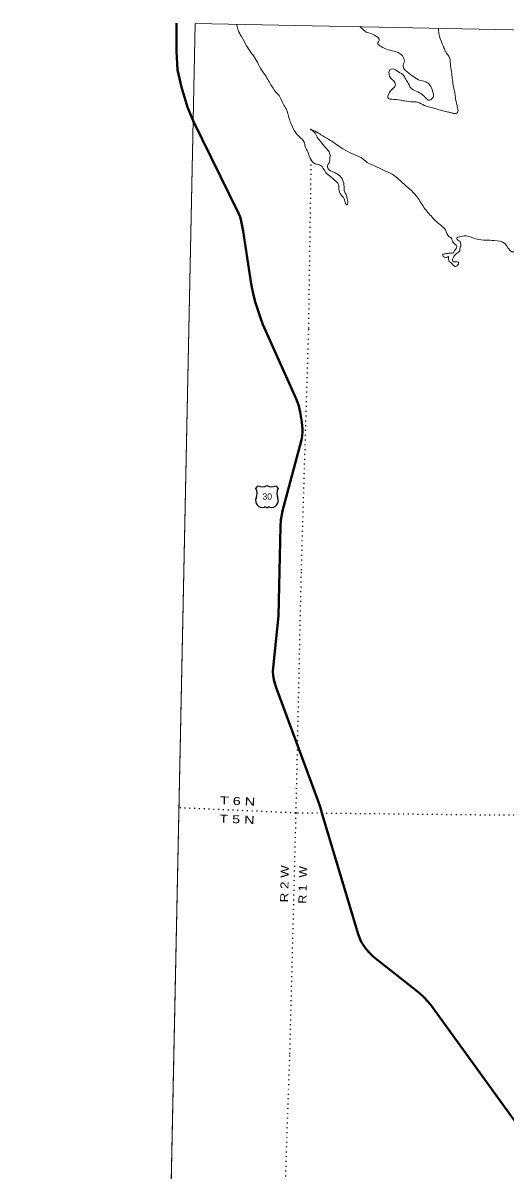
# Model space of a CAD drawing. Header units: feet. Extents: x -481249 to -254670, y -730376 to -544252.
# Drawn here: x -481249 to -470630, y -569404 to -544252 of the extents above; entities that cross this region are included whole.
import ezdxf
from ezdxf.enums import TextEntityAlignment as Align

# ---------------------------------------------------------------- set-up
doc = ezdxf.new("R2010")
doc.units = ezdxf.units.FT
doc.header["$LTSCALE"] = 70
doc.linetypes.add('DOTTED', pattern=[1.5, 0.3, -1.2])
for name, color, linetype, lineweight in [('16', 7, 'Continuous', 25), ('20', 7, 'Continuous', 70), ('39', 7, 'Continuous', 13), ('4', 7, 'Continuous', 13), ('6', 7, 'DOTTED', 25)]:
    doc.layers.add(name, color=color, linetype=linetype, lineweight=lineweight)

msp = doc.modelspace()

# ---------------------------------------------------------------- linework, layer by layer
at = {"layer": '16'}
for p, q in [((-476150.63, -554431.05), (-476099.32, -554372.29)), ((-475907.56, -554366.32), (-475907.84, -554366.52)), ((-475715.47, -554372.2), (-475664.08, -554431.05))]:
    msp.add_line(p, q, dxfattribs=at)
for centre, radius, start, end in [((-476343.61, -554541.68), 222.05, 332.97043, 29.75871), ((-476008.24, -554214.63), 182.07, 239.97227, 303.45418), ((-475806.46, -554215.13), 181.52, 236.33975, 300.08743), ((-475806.47, -554214.63), 182.07, 236.54582, 236.59441), ((-475471.11, -554541.68), 222.05, 150.24129, 207.02957), ((-476004.42, -554696.58), 151.42, 159.09177, 283.81923), ((-475810.3, -554696.58), 151.42, 256.18077, 20.90823)]:
    msp.add_arc(centre, radius, start, end, dxfattribs=at)
for centre, major_axis, start_param, end_param in [((-475949.08, -554895.4), (-19.56, 51.67), 4.95877769, 6.28318531), ((-475865.63, -554895.4), (19.56, 51.67), 0, 1.32637542)]:
    msp.add_ellipse(centre, major_axis=major_axis, ratio=0.929097, start_param=start_param, end_param=end_param, dxfattribs=at)
at = {"layer": '20'}
for points in [[(-477525.64, -546393.04), (-477646.96, -546091.69), (-477779.22, -545658.56), (-477863.38, -545273.57), (-477887.43, -544864.51), (-477890.87, -544251.75)], [(-477525.64, -546393.04), (-476529.21, -548408.41), (-476495.93, -548494.67), (-476473.42, -548582.5), (-476430.31, -548801.72), (-476255.01, -549953.52), (-476201.04, -550204.04), (-476156.02, -550375.21), (-476052.47, -550699.52), (-475997.15, -550845.09), (-475268.86, -552472.21), (-475238.7, -552546.29), (-475210.57, -552622.86), (-475193.68, -552694.93), (-475180.14, -552763.46), (-475140.78, -552983.21), (-475130.65, -553134.1), (-475130.65, -553194.91), (-475135.15, -553282.74), (-475148.97, -553369.32), (-475566.23, -554922.09), (-475601.12, -555124.99), (-475608.23, -555260.95), (-475655.09, -557219.87), (-475769.94, -558354.59), (-475776.51, -558428.31), (-475769.94, -558521.25), (-475746.4, -558644.6), (-475695.35, -558807.32), (-474791.81, -561252.63), (-474745.71, -561395.02), (-474691.68, -561579.69), (-473908.79, -564177.01), (-473843.04, -564345.34), (-473754.33, -564479.42), (-473680.96, -564570.55), (-473577.98, -564674.34), (-472575.06, -565465.32), (-472463.13, -565566.01), (-472327.76, -565715.45), (-468094.18, -571566.23)]]:
    msp.add_lwpolyline(points, dxfattribs=at)
at = {"layer": '39'}
for points in [[(-476573.84, -544281.95), (-476568.29, -544300.15), (-476537.08, -544413.34), (-476466.33, -544547.59), (-476353.23, -544751.15), (-476237.36, -544924.67), (-476144.67, -545063.48), (-476041.23, -545252.74), (-475927.32, -545424.2), (-475852.3, -545548.52), (-475788.84, -545654.49), (-475723.08, -545748.47), (-475643.19, -545838.78), (-475553.62, -546021.68), (-475486.26, -546131.76), (-475423.39, -546340.08), (-475378.27, -546457.63), (-475277.03, -546654.87), (-475193.09, -546743.28), (-475093.72, -546856.16), (-475068.33, -546961.18), (-475012.98, -547070.96), (-474962.36, -547208.72), (-474851.23, -547331.93), (-474733.81, -547364.97), (-474625.34, -547514.22), (-474517.56, -547611.25), (-474427.3, -547687.77), (-474343.55, -547784.21), (-474335.17, -547848.65), (-474304.42, -547979.9), (-474252.02, -548047.45), (-474215.23, -548098.55), (-474154.33, -548226.53), (-474145.96, -548212.69), (-474152.98, -548094.08), (-474170.72, -548003.31), (-474213.21, -547940.02), (-474219.19, -547859.58), (-474234.06, -547734.75), (-474264.23, -547659.73), (-474363.9, -547558.88), (-474448.96, -547514.6), (-474567.32, -547439.38), (-474579.72, -547374.84), (-474545.88, -547305.43), (-474531.32, -547205.42), (-474529.18, -547121.17), (-474580.88, -547025.54), (-474666.57, -546927.04), (-474734.55, -546841.04), (-474806.42, -546750.92), (-474879.49, -546628.66), (-474956.29, -546574.55), (-474853.14, -546617.27), (-474724.82, -546694.75), (-474551.09, -546799.45), (-474426.87, -546880.84), (-474245.53, -547001.79), (-474051.72, -547104.98), (-473847.58, -547196.39), (-473664.54, -547329.43), (-473553.43, -547374.36), (-473369.27, -547463.26), (-473143.56, -547573.28), (-472947.36, -547740.77), (-472634.14, -548035.63), (-472470.13, -548286.63), (-472293.03, -548495.8), (-472154.26, -548635.76), (-471999.53, -548778.13), (-471922.96, -548920.55), (-471883.51, -548945.63), (-471837.77, -549039.1), (-471800.68, -549078.17), (-471750.28, -549145.67), (-471798.44, -549226.77), (-471833.86, -549280.08), (-471880.09, -549284.95), (-471960.47, -549292.98), (-472012.71, -549297.7), (-472061.44, -549322.58), (-472022.7, -549375.74), (-471964.61, -549377.19), (-471942.17, -549361.69), (-471928.13, -549440.32), (-471857.85, -549514.34), (-471795.27, -549576.12), (-471726.3, -549543.72), (-471716.71, -549481.73), (-471774.6, -549472.26), (-471840.5, -549462.58), (-471813.76, -549356.86), (-471745.88, -549288.3), (-471681.9, -549215.63), (-471685.14, -549185.44), (-471665.74, -549131.72)], [(-472154.19, -544366.16), (-472149.6, -544422.48), (-472130.57, -544541.38), (-472106.41, -544616.26), (-472032.82, -544796.75), (-471994.99, -544886.02), (-471912.01, -545012.54), (-471888.4, -545187.77), (-471862.62, -545357.03), (-471846.15, -545497.95), (-471821.98, -545651.11), (-471796.99, -545772.18), (-471781.5, -545872.93), (-471758.87, -546007.99), (-471733.37, -546108.99), (-471737.97, -546211.25), (-471770.53, -546230.51), (-471850.45, -546220.49), (-471928.22, -546204.49), (-472059.72, -546173.11), (-472224.81, -546122.82), (-472461.56, -546052.68), (-472604.21, -545986.89), (-472764.21, -545972.86), (-472934.02, -545950.56), (-473131.77, -545923.54), (-473261.01, -545882.18), (-473251.78, -545834.23), (-473190.84, -545723.34), (-473125.11, -545660.75), (-473097.95, -545617.26), (-473121.85, -545532.36), (-473194.19, -545460.3), (-473235.56, -545352.87), (-473217.55, -545275.04), (-473158.95, -545256.43), (-473030.32, -545321.86), (-472908.16, -545405.21), (-472870.03, -545482.44), (-472806.37, -545580.38), (-472764.38, -545663.73), (-472638.17, -545745.16), (-472509.64, -545814.61), (-472417.68, -545903.22), (-472362.56, -545942.74), (-472295.59, -545910.28), (-472263.4, -545826.78), (-472283.25, -545739.97), (-472340.04, -545608.07), (-472430.5, -545539.57), (-472589.69, -545493.45), (-472725.77, -545405.74), (-472877.16, -545289.55), (-472925.15, -545206.06), (-472900.12, -545088.25), (-472908.55, -545025.81), (-472990.19, -544925.41), (-473081.22, -544878.98), (-473256.58, -544838.47), (-473411.05, -544764.36), (-473483.44, -544694.3), (-473447.86, -544634.97), (-473553.18, -544519.93), (-473674.15, -544468.74), (-473733.79, -544449.18), (-473769.18, -544422.2), (-473835.86, -544364.33), (-473875.11, -544331.24)], [(-471665.74, -549131.72), (-471664.26, -549073.55), (-471681.17, -549028.96), (-471728.64, -549003.69), (-471753.91, -548972.95), (-471660.34, -548919.08), (-471535.79, -548908.14), (-471335.05, -548975.37), (-471101.24, -549003.29), (-470932.97, -549007.49), (-470694.37, -549083.7), (-470514.41, -549258.81), (-470508.4, -549258.96), (-470458.66, -549352.54), (-470317.87, -549570.84), (-470299.42, -549633.53), (-470266.99, -549698.57), (-470203.33, -549796.52), (-470184.93, -549861.21), (-470171.24, -549953.89), (-470192.29, -549993.51), (-470217.87, -549974.81), (-470228.01, -549900.28), (-470242.3, -549831.67), (-470269.33, -549790.85), (-470302.88, -549769.94), (-470357.83, -549802.7), (-470336.28, -549901.59), (-470319.56, -550032.49), (-470308.44, -550147.18), (-470242.64, -550160.87), (-470081.35, -550203.03), (-469969.93, -550235.92), (-469823.74, -550319.87), (-469731.81, -550488.77), (-469647.03, -550623.37), (-469596.93, -550702.91), (-469508.19, -550839.61), (-469457.47, -550973.36), (-469427.15, -551042.37), (-469448.5, -551094.03), (-469491.76, -551060.83), (-469538.48, -550927.18), (-469582.16, -550831.75), (-469621.73, -550732.4), (-469657.7, -550649.2), (-469706.36, -550591.78), (-469741.91, -550570.82), (-469772.57, -550594.14), (-469764.99, -550690.68), (-469769.34, -550782.91), (-469800.45, -550824.29), (-469773.46, -550945.4), (-469676.13, -551138.53), (-469581.64, -551285.42), (-469463.3, -551519.21), (-469448.63, -551652.06), (-469338.87, -551829.44), (-469278.81, -551911.23), (-469186.99, -552084.15), (-469102.61, -552234.8), (-469002.26, -552387.85), (-468880.54, -552567.54), (-468760.47, -552733.13), (-468684.28, -552811.31), (-468570.74, -552918.52), (-468517.88, -552968.02), (-468429.72, -553048.5), (-468293.26, -553200.45), (-468122.84, -553435.55), (-467951.55, -553636.54), (-467795.92, -553823.1), (-467598.64, -554026.75), (-467462.14, -554176.69), (-467342.27, -554350.3), (-467162.45, -554531.44), (-466971.18, -554734.94), (-466901.61, -554837.04), (-466869.85, -554928.16), (-466875.13, -554978.21), (-466892.12, -555015.93), (-466954.35, -555098.68), (-466953.62, -555148.89), (-466866.11, -555096.87), (-466782.86, -555054.79), (-466707.6, -555090.79), (-466590.21, -555204.12), (-466453.55, -555348.05), (-466318.12, -555540.12), (-466269.41, -555595.53), (-466049.89, -555791.71), (-465875.02, -555930.56), (-465718.74, -556091.04), (-465584.18, -556238.92), (-465400.34, -556498.44), (-465244.01, -556656.91), (-465138.89, -556779.97)]]:
    msp.add_spline(points, degree=3, dxfattribs=at)
at = {"layer": '4'}
msp.add_line((-480307.54, -681201.94), (-477481.62, -544260.22), dxfattribs=at)
msp.add_lwpolyline([(-477481.62, -544260.22), (-445653.6, -544895.12), (-413824.72, -545486.23), (-381995.06, -546033.57), (-350164.67, -546537.13), (-318333.63, -546996.89), (-286501.98, -547412.88), (-254669.8, -547785.08), (-256679.15, -730375.58), (-288762.49, -730000.45), (-320845.3, -729581.19), (-352927.49, -729117.79), (-385009.01, -728610.26), (-417089.81, -728058.61), (-449169.81, -727462.83), (-481249.23, -726835.88)], close=True, dxfattribs=at)
msp.add_lwpolyline([(-477481.62, -544260.22), (-445653.6, -544895.12), (-413824.72, -545486.23), (-381995.06, -546033.57), (-350164.67, -546537.13), (-318333.63, -546996.89), (-286501.98, -547412.88), (-254669.8, -547785.08), (-256679.15, -730375.58), (-288762.49, -730000.45), (-320845.3, -729581.19), (-352927.49, -729117.79), (-385009.01, -728610.26), (-417089.81, -728058.61), (-449169.81, -727462.83)], dxfattribs=at)
at = {"layer": '6'}
for points in [[(-474944.97, -547239.21), (-475001.02, -550948.96), (-475161.83, -556260.37), (-475277.49, -561530.76), (-475414, -566832.75), (-475594.45, -572049.33), (-475766.94, -577268.11), (-475833.08, -582561.82), (-475911.4, -587861.24), (-475952.13, -589971.09)], [(-464037.6, -561694.15), (-468185.43, -561595.35), (-471123.45, -561576.22), (-475277.49, -561530.76), (-477843.9, -561417.24)]]:
    msp.add_lwpolyline(points, dxfattribs=at)

# ---------------------------------------------------------------- texts
at = {"layer": '16'}
msp.add_text('30', height=140, dxfattribs=at).set_placement((-475901.01, -554676.83), align=Align.CENTER)
at = {"layer": '6'}
for s, rotation, width, p in [('T 6 N', 357.467, 1.35, (-476940.97, -561339.2)), ('T 5 N', 357.467, 1.35, (-476953.85, -561738.52)), ('R 2 W', 88.743, 1.25, (-475445.34, -563486.24)), ('R 1  W', 88.743, 1.15, (-475045.56, -563514.75))]:
    msp.add_text(s, height=175, rotation=rotation, dxfattribs=dict(at, width=width)).set_placement(p)

doc.saveas('drawing.dxf')
